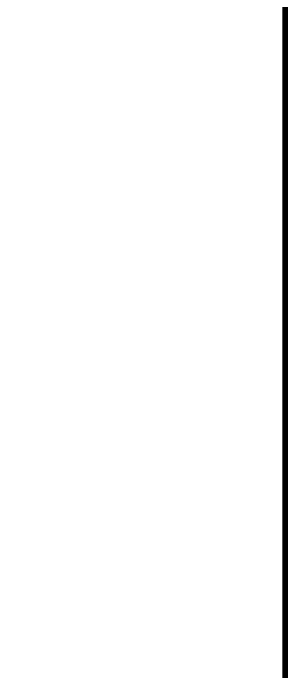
# Paper-space layout 'A000 (2)' of a CAD drawing. Header units: inches, sheet in millimetres. Extents: x 0 to 841, y 0 to 594.
# Drawn here: x 832.32 to 841.09, y 254.94 to 275.97 of the extents above; entities that cross this region are included whole.
import ezdxf
from ezdxf.enums import TextEntityAlignment as Align

# ---------------------------------------------------------------- set-up
doc = ezdxf.new("R2010")
doc.units = ezdxf.units.IN
doc.header["$MEASUREMENT"] = 0
doc.set_wipeout_variables(frame=1)
doc.layers.add('G-ANNO-NPLT', color=210, linetype='Continuous', plot=False)
doc.layers.add('G-ANNO-TEXT', color=3, linetype='Continuous')
doc.layers.add('G-ANNO-TTLB', color=3, linetype='Continuous')
doc.styles.add('ARIAL-BOLD', font='Arial Bold.ttf')

# ---------------------------------------------------------------- blocks, each defined once
blk = doc.blocks.new('A1_GRID_LAYOUT')
at = {"layer": 'G-ANNO-NPLT', "const_width": 0.18}
blk.add_lwpolyline([(841, 0), (841, 594)], dxfattribs=at)
at = {"layer": 'G-ANNO-TTLB', "const_width": 0.18, "flags": 128}
blk.add_lwpolyline([(833.5, 260), (831, 260)], dxfattribs=at)
blk = doc.blocks.new('BLOCK_TITLE')
at = {"layer": 'G-ANNO-TEXT', "style": 'ARIAL-BOLD'}
for tag, p, height in [('PROJECT_TITLE_001', (-45.366, 222.749), 3.6), ('STUDENTS_001', (-31.667, 163.486), 1.8), ('STUDENTS_002', (-31.814, 160.468), 1.8), ('STUDENTS_003', (-31.814, 157.451), 1.8), ('DRAWING_TITLE_001', (-35.39, 141.237), 1.8), ('NOTES_001', (-25.529, 124.1), 1.8), ('FILENAME_001', (-38.915, 107.683), 1.8)]:
    blk.add_attdef(tag, p, '', height=height, dxfattribs=at)
at = {"layer": 'G-ANNO-TEXT', "style": 'ARIAL-BOLD', "flags": 2}
for tag, p in [('CLASS_001', (-38.687, 193.794)), ('CLASS_002', (-34.844, 190.777)), ('PROFESSOR_001', (-36.415, 174.104))]:
    blk.add_attdef(tag, p, '', height=1.8, dxfattribs=at)
at = {"layer": 'G-ANNO-TEXT', "style": 'ARIAL-BOLD'}
for tag, p in [('VERSION_9', (-49, 92.5)), ('VERSION_8', (-49, 87.5)), ('VERSION_7', (-49, 82.5)), ('VERSION_6', (-49, 77.5)), ('VERSION_5', (-49, 72.5)), ('VERSION_4', (-49, 67.5)), ('VERSION_3', (-49, 62.5)), ('VERSION_2', (-49, 57.5)), ('VERSION_1', (-49, 52.5)), ('SHEET_TOTAL', (-5.681, 47.981)), ('DATE', (-39.015, 5.53)), ('REV', (-39.015, 2.506))]:
    blk.add_attdef(tag, text='', height=1.8, dxfattribs=at).set_placement(p, align=Align.MIDDLE_LEFT)
for tag, p in [('DATA_9', (-2.806, 92.5)), ('DATA_8', (-2.806, 87.5)), ('DATA_7', (-2.806, 82.5)), ('DATA_6', (-2.806, 77.5)), ('DATA_5', (-2.806, 72.5)), ('DATA_4', (-2.806, 67.5)), ('DATA_3', (-2.806, 62.5)), ('DATA_2', (-2.806, 57.5)), ('DATA_1', (-2.806, 52.5)), ('SHEET_COPY', (-11.423, 47.981)), ('SCALE', (-4.416, 5.53))]:
    blk.add_attdef(tag, text='', height=1.8, dxfattribs=at).set_placement(p, align=Align.MIDDLE_RIGHT)
blk.add_attdef('SHEET', text='', height=9.6, dxfattribs=at).set_placement((-25, 25), align=Align.MIDDLE_CENTER)
at = {"color": 7, "lineweight": 0, "true_color": 0xffffff}
blk.add_wipeout([(-25, 250), (0, 250), (0, 264.522), (5.75, 264.522), (5.75, 245.686), (-25, 245.686)], dxfattribs=at).dxf.layer = 'G-ANNO-TTLB'

psp = doc.layouts.new('A000 (2)')

# ---------------------------------------------------------------- block references
psp.add_blockref('A1_GRID_LAYOUT', (0, 0))

# ---------------------------------------------------------------- next in the draw order: block references
psp.add_blockref('BLOCK_TITLE', (831, 10))

doc.saveas('drawing.dxf')
